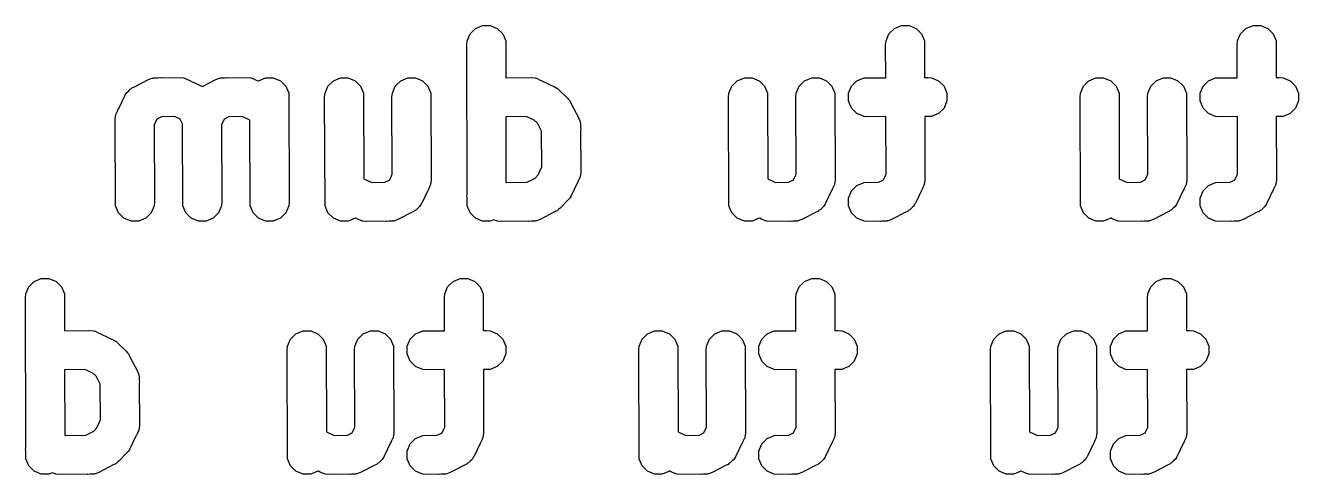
# Model space of a CAD drawing. Extents: x 102.5 to 131.8, y -83.5 to -80.6.
# Drawn here: x 116.96 to 125.06, y -83.49 to -80.63 of the extents above; entities that cross this region are included whole.
import ezdxf

# ---------------------------------------------------------------- set-up
doc = ezdxf.new("R2010")
doc.units = 0
doc.layers.add('BLACK', color=7, linetype='CONTINUOUS')

msp = doc.modelspace()

# ---------------------------------------------------------------- linework, layer by layer
at = {"layer": 'BLACK', "linetype": 'CONTINUOUS'}
for p, q in [((119.821218, -80.650741), (119.866278, -80.632077)), ((119.866278, -80.632077), (119.91505, -80.632077)), ((119.91505, -80.632077), (119.96011, -80.650741)), ((122.487885, -80.650741), (122.532945, -80.632077)), ((122.532945, -80.632077), (122.581717, -80.632077)), ((122.581717, -80.632077), (122.626777, -80.650741)), ((124.725981, -80.650741), (124.771041, -80.632077)), ((124.771041, -80.632077), (124.819813, -80.632077)), ((124.819813, -80.632077), (124.864873, -80.650741)), ((119.768066, -80.730289), (119.78673, -80.685229)), ((119.78673, -80.685229), (119.821218, -80.650741)), ((119.96011, -80.650741), (119.994598, -80.685229)), ((119.994598, -80.685229), (120.013262, -80.730289)), ((122.434733, -80.730289), (122.453397, -80.685229)), ((122.453397, -80.685229), (122.487885, -80.650741)), ((122.626777, -80.650741), (122.661265, -80.685229)), ((122.661265, -80.685229), (122.679929, -80.730289)), ((124.672829, -80.730289), (124.691493, -80.685229)), ((124.691493, -80.685229), (124.725981, -80.650741)), ((124.864873, -80.650741), (124.899361, -80.685229)), ((124.899361, -80.685229), (124.918025, -80.730289)), ((119.765664, -80.754675), (119.768066, -80.730289)), ((119.767892, -81.705136), (119.765664, -80.754675)), ((120.013262, -80.730289), (120.013811, -80.964825)), ((122.432331, -80.754675), (122.434733, -80.730289)), ((122.432902, -80.964591), (122.432331, -80.754675)), ((122.679929, -80.730289), (122.680563, -80.963124)), ((124.670427, -80.754675), (124.672829, -80.730289)), ((124.670998, -80.964591), (124.670427, -80.754675)), ((124.918025, -80.730289), (124.918659, -80.963124)), ((117.76689, -80.967128), (117.77104, -80.96541)), ((117.77104, -80.96541), (117.796152, -80.965049)), ((117.796152, -80.965049), (117.81106, -80.96399)), ((117.81106, -80.96399), (117.81349, -80.9648)), ((117.81349, -80.9648), (117.938283, -80.963008)), ((117.938283, -80.963008), (117.962669, -80.96541)), ((117.962669, -80.96541), (117.966817, -80.967128)), ((118.195461, -80.967128), (118.199611, -80.96541)), ((118.199611, -80.96541), (118.224722, -80.965049)), ((118.224722, -80.965049), (118.23963, -80.96399)), ((118.23963, -80.96399), (118.242061, -80.9648)), ((118.242061, -80.9648), (118.366854, -80.963008)), ((118.366854, -80.963008), (118.39124, -80.96541)), ((118.39124, -80.96541), (118.395388, -80.967128)), ((118.440265, -80.984074), (118.485325, -80.96541)), ((118.485325, -80.96541), (118.534097, -80.96541)), ((118.534097, -80.96541), (118.579157, -80.984074)), ((118.916456, -80.984074), (118.961516, -80.96541)), ((118.961516, -80.96541), (119.010288, -80.96541)), ((119.010288, -80.96541), (119.055348, -80.984074)), ((119.345027, -80.984074), (119.390087, -80.96541)), ((119.390087, -80.96541), (119.438859, -80.96541)), ((119.438859, -80.96541), (119.483919, -80.984074)), ((120.013811, -80.964825), (120.176378, -80.963008)), ((120.176378, -80.963008), (120.200764, -80.96541)), ((120.200764, -80.96541), (120.204912, -80.967128)), ((121.487885, -80.984074), (121.532945, -80.96541)), ((121.532945, -80.96541), (121.581717, -80.96541)), ((121.581717, -80.96541), (121.626777, -80.984074)), ((121.916456, -80.984074), (121.961516, -80.96541)), ((121.961516, -80.96541), (122.010288, -80.96541)), ((122.010288, -80.96541), (122.055348, -80.984074)), ((122.24979, -80.984074), (122.29485, -80.96541)), ((122.29485, -80.96541), (122.432902, -80.964591)), ((122.680563, -80.963124), (122.700188, -80.963008)), ((122.700188, -80.963008), (122.724574, -80.96541)), ((122.724574, -80.96541), (122.769634, -80.984074)), ((123.725981, -80.984074), (123.771041, -80.96541)), ((123.771041, -80.96541), (123.819813, -80.96541)), ((123.819813, -80.96541), (123.864873, -80.984074)), ((124.154552, -80.984074), (124.199612, -80.96541)), ((124.199612, -80.96541), (124.248384, -80.96541)), ((124.248384, -80.96541), (124.293444, -80.984074)), ((124.487886, -80.984074), (124.532946, -80.96541)), ((124.532946, -80.96541), (124.670998, -80.964591)), ((124.918659, -80.963124), (124.938284, -80.963008)), ((124.938284, -80.963008), (124.96267, -80.96541)), ((124.96267, -80.96541), (125.00773, -80.984074)), ((117.613275, -81.048721), (117.623548, -81.036877)), ((117.623548, -81.036877), (117.632075, -81.032415)), ((117.632075, -81.032415), (117.638283, -81.027032)), ((117.638283, -81.027032), (117.649537, -81.02328)), ((117.649537, -81.02328), (117.739525, -80.976204)), ((117.739525, -80.976204), (117.76241, -80.967447)), ((117.76241, -80.967447), (117.76689, -80.967128)), ((117.966817, -80.967128), (117.971299, -80.967447)), ((117.971299, -80.967447), (117.99568, -80.979083)), ((117.99568, -80.979083), (118.007729, -80.984074)), ((118.007729, -80.984074), (118.009182, -80.985527)), ((118.009182, -80.985527), (118.082964, -81.020741)), ((118.082964, -81.020741), (118.168095, -80.976205)), ((118.168095, -80.976205), (118.190981, -80.967447)), ((118.190981, -80.967447), (118.195461, -80.967128)), ((118.395388, -80.967128), (118.39987, -80.967447)), ((118.39987, -80.967447), (118.424251, -80.979083)), ((118.424251, -80.979083), (118.4363, -80.984074)), ((118.4363, -80.984074), (118.437753, -80.985527)), ((118.437753, -80.985527), (118.438469, -80.985869)), ((118.438469, -80.985869), (118.440265, -80.984074)), ((118.579157, -80.984074), (118.613645, -81.018562)), ((118.613645, -81.018562), (118.632309, -81.063622)), ((118.863304, -81.063622), (118.881968, -81.018562)), ((118.881968, -81.018562), (118.916456, -80.984074)), ((119.055348, -80.984074), (119.089836, -81.018562)), ((119.089836, -81.018562), (119.1085, -81.063622)), ((119.291875, -81.063622), (119.310539, -81.018562)), ((119.310539, -81.018562), (119.345027, -80.984074)), ((119.483919, -80.984074), (119.518407, -81.018562)), ((119.518407, -81.018562), (119.537071, -81.063622)), ((120.204912, -80.967128), (120.209394, -80.967447)), ((120.209394, -80.967447), (120.233775, -80.979083)), ((120.233775, -80.979083), (120.245824, -80.984074)), ((120.245824, -80.984074), (120.247277, -80.985527)), ((120.247277, -80.985527), (120.327517, -81.023823)), ((120.327517, -81.023823), (120.338015, -81.030432)), ((120.338015, -81.030432), (120.341062, -81.031694)), ((120.341062, -81.031694), (120.343115, -81.033642)), ((120.343115, -81.033642), (120.348255, -81.036878)), ((120.348255, -81.036878), (120.356301, -81.046155)), ((120.356301, -81.046155), (120.407623, -81.094857)), ((121.434733, -81.063622), (121.453397, -81.018562)), ((121.453397, -81.018562), (121.487885, -80.984074)), ((121.626777, -80.984074), (121.661265, -81.018562)), ((121.661265, -81.018562), (121.679929, -81.063622)), ((121.863304, -81.063622), (121.881968, -81.018562)), ((121.881968, -81.018562), (121.916456, -80.984074)), ((122.055348, -80.984074), (122.089836, -81.018562)), ((122.089836, -81.018562), (122.1085, -81.063622)), ((122.196638, -81.063622), (122.215302, -81.018562)), ((122.215302, -81.018562), (122.24979, -80.984074)), ((122.769634, -80.984074), (122.804122, -81.018562)), ((122.804122, -81.018562), (122.822786, -81.063622)), ((123.672829, -81.063622), (123.691493, -81.018562)), ((123.691493, -81.018562), (123.725981, -80.984074)), ((123.864873, -80.984074), (123.899361, -81.018562)), ((123.899361, -81.018562), (123.918025, -81.063622)), ((124.1014, -81.063622), (124.120064, -81.018562)), ((124.120064, -81.018562), (124.154552, -80.984074)), ((124.293444, -80.984074), (124.327932, -81.018562)), ((124.327932, -81.018562), (124.346596, -81.063622)), ((124.434734, -81.063622), (124.453398, -81.018562)), ((124.453398, -81.018562), (124.487886, -80.984074)), ((125.00773, -80.984074), (125.042218, -81.018562)), ((125.042218, -81.018562), (125.060882, -81.063622)), ((117.550087, -81.159965), (117.588383, -81.079726)), ((117.588383, -81.079726), (117.590949, -81.075648)), ((117.590949, -81.075648), (117.591592, -81.073722)), ((117.591592, -81.073722), (117.593673, -81.071322)), ((117.593673, -81.071322), (117.601438, -81.058988)), ((117.601438, -81.058988), (117.613275, -81.048721)), ((118.632309, -81.063622), (118.634711, -81.754675)), ((118.860902, -81.088008), (118.863304, -81.063622)), ((118.863304, -81.779061), (118.860902, -81.088008)), ((119.1085, -81.063622), (119.11039, -81.607424)), ((119.289473, -81.088008), (119.291875, -81.063622)), ((119.291624, -81.579057), (119.289473, -81.088008)), ((119.537071, -81.063622), (119.539473, -81.611817)), ((120.407623, -81.094857), (120.415492, -81.104445)), ((120.415492, -81.104445), (120.417984, -81.106607)), ((120.417984, -81.106607), (120.419246, -81.109021)), ((120.419246, -81.109021), (120.423168, -81.113799)), ((120.423168, -81.113799), (120.428573, -81.126848)), ((120.428573, -81.126848), (120.478657, -81.222582)), ((121.432331, -81.088008), (121.434733, -81.063622)), ((121.434733, -81.779061), (121.432331, -81.088008)), ((121.679929, -81.063622), (121.681819, -81.607424)), ((121.860902, -81.088008), (121.863304, -81.063622)), ((121.863053, -81.579057), (121.860902, -81.088008)), ((122.1085, -81.063622), (122.110902, -81.611817)), ((122.196638, -81.112394), (122.196638, -81.063622)), ((122.215302, -81.157454), (122.196638, -81.112394)), ((122.822786, -81.112394), (122.804122, -81.157454)), ((122.822786, -81.063622), (122.822786, -81.112394)), ((123.670427, -81.088008), (123.672829, -81.063622)), ((123.672829, -81.779061), (123.670427, -81.088008)), ((123.918025, -81.063622), (123.919915, -81.607424)), ((124.098998, -81.088008), (124.1014, -81.063622)), ((124.101149, -81.579057), (124.098998, -81.088008)), ((124.346596, -81.063622), (124.348998, -81.611817)), ((124.434734, -81.112394), (124.434734, -81.063622)), ((124.453398, -81.157454), (124.434734, -81.112394)), ((125.060882, -81.112394), (125.042218, -81.157454)), ((125.060882, -81.063622), (125.060882, -81.112394)), ((117.527568, -81.230865), (117.52997, -81.206479)), ((117.52997, -81.206479), (117.531688, -81.20233)), ((117.531688, -81.20233), (117.532007, -81.197849)), ((117.532007, -81.197849), (117.543643, -81.173467)), ((117.543643, -81.173467), (117.548634, -81.161419)), ((117.548634, -81.161419), (117.550087, -81.159965)), ((122.24979, -81.191942), (122.215302, -81.157454)), ((122.29485, -81.210606), (122.24979, -81.191942)), ((122.769634, -81.191942), (122.724574, -81.210606)), ((122.804122, -81.157454), (122.769634, -81.191942)), ((124.487886, -81.191942), (124.453398, -81.157454)), ((124.532946, -81.210606), (124.487886, -81.191942)), ((125.00773, -81.191942), (124.96267, -81.210606)), ((125.042218, -81.157454), (125.00773, -81.191942)), ((117.52997, -81.779061), (117.527568, -81.230865)), ((117.792148, -81.228565), (117.775416, -81.263624)), ((117.775416, -81.263624), (117.777568, -81.754675)), ((117.822634, -81.212617), (117.792148, -81.228565)), ((117.906683, -81.21141), (117.822634, -81.212617)), ((117.940583, -81.227589), (117.906683, -81.21141)), ((117.956256, -81.257549), (117.940583, -81.227589)), ((117.958542, -81.779061), (117.956256, -81.257549)), ((118.220721, -81.228564), (118.203988, -81.263624)), ((118.203988, -81.263624), (118.20614, -81.754675)), ((118.251204, -81.212617), (118.220721, -81.228564)), ((118.335254, -81.21141), (118.251204, -81.212617)), ((118.385222, -81.235258), (118.335254, -81.21141)), ((118.387113, -81.779061), (118.385222, -81.235258)), ((120.144414, -81.211235), (120.014393, -81.212689)), ((120.014393, -81.212689), (120.015372, -81.630256)), ((120.195408, -81.235573), (120.144414, -81.211235)), ((120.215573, -81.25471), (120.195408, -81.235573)), ((120.242062, -81.305342), (120.215573, -81.25471)), ((120.478657, -81.222582), (120.487415, -81.245468)), ((120.487415, -81.245468), (120.487733, -81.249948)), ((120.487733, -81.249948), (120.489452, -81.254098)), ((120.489452, -81.254098), (120.489626, -81.276585)), ((120.489626, -81.276585), (120.490872, -81.294117)), ((122.319236, -81.213008), (122.29485, -81.210606)), ((122.433578, -81.21233), (122.319236, -81.213008)), ((122.434576, -81.57886), (122.433578, -81.21233)), ((122.724574, -81.210606), (122.681238, -81.210862)), ((122.681238, -81.210862), (122.682331, -81.611817)), ((124.557332, -81.213008), (124.532946, -81.210606)), ((124.671674, -81.21233), (124.557332, -81.213008)), ((124.672672, -81.57886), (124.671674, -81.21233)), ((124.96267, -81.210606), (124.919334, -81.210862)), ((124.919334, -81.210862), (124.920427, -81.611817)), ((120.243816, -81.531834), (120.242062, -81.305342)), ((120.490872, -81.294117), (120.489787, -81.297371)), ((120.489787, -81.297371), (120.491854, -81.564198)), ((120.219287, -81.583229), (120.243816, -81.531834)), ((119.11039, -81.607424), (119.160358, -81.631272)), ((119.244408, -81.630065), (119.274891, -81.614118)), ((119.274891, -81.614118), (119.291624, -81.579057)), ((119.539473, -81.611817), (119.537071, -81.636203)), ((120.149339, -81.629977), (120.200151, -81.603394)), ((120.200151, -81.603394), (120.219287, -81.583229)), ((120.487415, -81.597214), (120.475779, -81.621594)), ((120.487733, -81.592733), (120.487415, -81.597214)), ((120.489452, -81.588584), (120.487733, -81.592733)), ((120.491854, -81.564198), (120.489452, -81.588584)), ((121.681819, -81.607424), (121.731787, -81.631272)), ((121.815837, -81.630065), (121.84632, -81.614118)), ((121.84632, -81.614118), (121.863053, -81.579057)), ((122.110902, -81.611817), (122.1085, -81.636203)), ((122.386957, -81.630227), (122.417749, -81.614118)), ((122.417749, -81.614118), (122.434576, -81.57886)), ((122.682331, -81.611817), (122.679929, -81.636203)), ((123.919915, -81.607424), (123.969883, -81.631272)), ((124.053933, -81.630065), (124.084416, -81.614118)), ((124.084416, -81.614118), (124.101149, -81.579057)), ((124.348998, -81.611817), (124.346596, -81.636203)), ((124.625053, -81.630227), (124.655845, -81.614118)), ((124.655845, -81.614118), (124.672672, -81.57886)), ((124.920427, -81.611817), (124.918025, -81.636203)), ((119.160358, -81.631272), (119.244408, -81.630065)), ((119.516953, -81.682716), (119.478658, -81.762957)), ((119.518407, -81.681263), (119.516953, -81.682716)), ((119.523396, -81.669216), (119.518407, -81.681263)), ((119.535034, -81.644833), (119.523396, -81.669216)), ((119.535352, -81.640352), (119.535034, -81.644833)), ((119.537071, -81.636203), (119.535352, -81.640352)), ((120.015372, -81.630256), (120.017866, -81.631447)), ((120.017866, -81.631447), (120.149339, -81.629977)), ((120.469334, -81.635097), (120.431038, -81.715338)), ((120.470788, -81.633644), (120.469334, -81.635097)), ((120.475779, -81.621594), (120.470788, -81.633644)), ((121.731787, -81.631272), (121.815837, -81.630065)), ((122.088382, -81.682716), (122.050087, -81.762957)), ((122.089836, -81.681263), (122.088382, -81.682716)), ((122.094825, -81.669216), (122.089836, -81.681263)), ((122.106463, -81.644833), (122.094825, -81.669216)), ((122.106781, -81.640352), (122.106463, -81.644833)), ((122.1085, -81.636203), (122.106781, -81.640352)), ((122.196638, -81.730289), (122.215302, -81.685229)), ((122.215302, -81.685229), (122.24979, -81.650741)), ((122.24979, -81.650741), (122.29485, -81.632077)), ((122.29485, -81.632077), (122.386957, -81.630227)), ((122.659811, -81.682716), (122.621516, -81.762957)), ((122.661265, -81.681263), (122.659811, -81.682716)), ((122.666254, -81.669216), (122.661265, -81.681263)), ((122.677892, -81.644833), (122.666254, -81.669216)), ((122.67821, -81.640352), (122.677892, -81.644833)), ((122.679929, -81.636203), (122.67821, -81.640352)), ((123.969883, -81.631272), (124.053933, -81.630065)), ((124.326478, -81.682716), (124.288183, -81.762957)), ((124.327932, -81.681263), (124.326478, -81.682716)), ((124.332921, -81.669216), (124.327932, -81.681263)), ((124.344559, -81.644833), (124.332921, -81.669216)), ((124.344877, -81.640352), (124.344559, -81.644833)), ((124.346596, -81.636203), (124.344877, -81.640352)), ((124.434734, -81.730289), (124.453398, -81.685229)), ((124.453398, -81.685229), (124.487886, -81.650741)), ((124.487886, -81.650741), (124.532946, -81.632077)), ((124.532946, -81.632077), (124.625053, -81.630227)), ((124.897907, -81.682716), (124.859612, -81.762957)), ((124.899361, -81.681263), (124.897907, -81.682716)), ((124.90435, -81.669216), (124.899361, -81.681263)), ((124.915988, -81.644833), (124.90435, -81.669216)), ((124.916306, -81.640352), (124.915988, -81.644833)), ((124.918025, -81.636203), (124.916306, -81.640352)), ((117.777568, -81.754675), (117.775166, -81.779061)), ((118.20614, -81.754675), (118.203738, -81.779061)), ((118.634711, -81.754675), (118.632309, -81.779061)), ((119.473371, -81.771355), (119.465604, -81.783695)), ((119.475449, -81.76896), (119.473371, -81.771355)), ((119.47609, -81.767036), (119.475449, -81.76896)), ((119.478658, -81.762957), (119.47609, -81.767036)), ((119.766645, -81.72269), (119.767892, -81.705136)), ((119.767942, -81.726583), (119.766645, -81.72269)), ((119.768066, -81.779061), (119.767942, -81.726583)), ((120.408706, -81.744121), (120.360005, -81.795443)), ((120.417984, -81.736075), (120.408706, -81.744121)), ((120.421219, -81.730935), (120.417984, -81.736075)), ((120.423169, -81.728881), (120.421219, -81.730935)), ((120.424431, -81.725832), (120.423169, -81.728881)), ((120.431038, -81.715338), (120.424431, -81.725832)), ((122.0448, -81.771355), (122.037033, -81.783695)), ((122.046878, -81.76896), (122.0448, -81.771355)), ((122.047519, -81.767036), (122.046878, -81.76896)), ((122.050087, -81.762957), (122.047519, -81.767036)), ((122.196638, -81.779061), (122.196638, -81.730289)), ((122.616229, -81.771355), (122.608462, -81.783695)), ((122.618307, -81.76896), (122.616229, -81.771355)), ((122.618948, -81.767036), (122.618307, -81.76896)), ((122.621516, -81.762957), (122.618948, -81.767036)), ((124.282896, -81.771355), (124.275129, -81.783695)), ((124.284974, -81.76896), (124.282896, -81.771355)), ((124.285615, -81.767036), (124.284974, -81.76896)), ((124.288183, -81.762957), (124.285615, -81.767036)), ((124.434734, -81.779061), (124.434734, -81.730289)), ((124.854325, -81.771355), (124.846558, -81.783695)), ((124.856403, -81.76896), (124.854325, -81.771355)), ((124.857044, -81.767036), (124.856403, -81.76896)), ((124.859612, -81.762957), (124.857044, -81.767036)), ((117.548634, -81.824121), (117.52997, -81.779061)), ((117.583122, -81.858609), (117.548634, -81.824121)), ((117.756502, -81.824121), (117.722014, -81.858609)), ((117.775166, -81.779061), (117.756502, -81.824121)), ((117.977206, -81.824121), (117.958542, -81.779061)), ((118.011694, -81.858609), (117.977206, -81.824121)), ((118.185074, -81.824121), (118.150586, -81.858609)), ((118.203738, -81.779061), (118.185074, -81.824121)), ((118.405777, -81.824121), (118.387113, -81.779061)), ((118.440265, -81.858609), (118.405777, -81.824121)), ((118.613645, -81.824121), (118.579157, -81.858609)), ((118.632309, -81.779061), (118.613645, -81.824121)), ((118.881968, -81.824121), (118.863304, -81.779061)), ((118.916456, -81.858609), (118.881968, -81.824121)), ((119.057143, -81.856813), (119.055348, -81.858609)), ((119.057859, -81.857155), (119.057143, -81.856813)), ((119.059313, -81.858609), (119.057859, -81.857155)), ((119.417496, -81.819405), (119.327518, -81.866478)), ((119.428759, -81.815651), (119.417496, -81.819405)), ((119.43497, -81.810263), (119.428759, -81.815651)), ((119.443493, -81.805805), (119.43497, -81.810263)), ((119.453759, -81.793967), (119.443493, -81.805805)), ((119.465604, -81.783695), (119.453759, -81.793967)), ((119.78673, -81.824121), (119.768066, -81.779061)), ((119.821218, -81.858609), (119.78673, -81.824121)), ((120.328012, -81.816394), (120.23228, -81.866478)), ((120.341063, -81.810989), (120.328012, -81.816394)), ((120.34584, -81.807068), (120.341063, -81.810989)), ((120.348255, -81.805805), (120.34584, -81.807068)), ((120.350417, -81.803311), (120.348255, -81.805805)), ((120.360005, -81.795443), (120.350417, -81.803311)), ((121.453397, -81.824121), (121.434733, -81.779061)), ((121.487885, -81.858609), (121.453397, -81.824121)), ((121.628572, -81.856813), (121.626777, -81.858609)), ((121.629288, -81.857155), (121.628572, -81.856813)), ((121.630742, -81.858609), (121.629288, -81.857155)), ((121.988925, -81.819405), (121.898947, -81.866478)), ((122.000188, -81.815651), (121.988925, -81.819405)), ((122.006399, -81.810263), (122.000188, -81.815651)), ((122.014922, -81.805805), (122.006399, -81.810263)), ((122.025188, -81.793967), (122.014922, -81.805805)), ((122.037033, -81.783695), (122.025188, -81.793967)), ((122.215302, -81.824121), (122.196638, -81.779061)), ((122.24979, -81.858609), (122.215302, -81.824121)), ((122.560354, -81.819405), (122.470376, -81.866478)), ((122.571617, -81.815651), (122.560354, -81.819405)), ((122.577828, -81.810263), (122.571617, -81.815651)), ((122.586351, -81.805805), (122.577828, -81.810263)), ((122.596617, -81.793967), (122.586351, -81.805805)), ((122.608462, -81.783695), (122.596617, -81.793967)), ((123.691493, -81.824121), (123.672829, -81.779061)), ((123.725981, -81.858609), (123.691493, -81.824121)), ((123.866668, -81.856813), (123.864873, -81.858609)), ((123.867384, -81.857155), (123.866668, -81.856813)), ((123.868838, -81.858609), (123.867384, -81.857155)), ((124.227021, -81.819405), (124.137043, -81.866478)), ((124.238284, -81.815651), (124.227021, -81.819405)), ((124.244495, -81.810263), (124.238284, -81.815651)), ((124.253018, -81.805805), (124.244495, -81.810263)), ((124.263284, -81.793967), (124.253018, -81.805805)), ((124.275129, -81.783695), (124.263284, -81.793967)), ((124.453398, -81.824121), (124.434734, -81.779061)), ((124.487886, -81.858609), (124.453398, -81.824121)), ((124.79845, -81.819405), (124.708472, -81.866478)), ((124.809713, -81.815651), (124.79845, -81.819405)), ((124.815924, -81.810263), (124.809713, -81.815651)), ((124.824447, -81.805805), (124.815924, -81.810263)), ((124.834713, -81.793967), (124.824447, -81.805805)), ((124.846558, -81.783695), (124.834713, -81.793967)), ((117.628182, -81.877273), (117.583122, -81.858609)), ((117.676954, -81.877273), (117.628182, -81.877273)), ((117.722014, -81.858609), (117.676954, -81.877273)), ((118.056754, -81.877273), (118.011694, -81.858609)), ((118.105526, -81.877273), (118.056754, -81.877273)), ((118.150586, -81.858609), (118.105526, -81.877273)), ((118.485325, -81.877273), (118.440265, -81.858609)), ((118.534097, -81.877273), (118.485325, -81.877273)), ((118.579157, -81.858609), (118.534097, -81.877273)), ((118.961516, -81.877273), (118.916456, -81.858609)), ((119.010288, -81.877273), (118.961516, -81.877273)), ((119.055348, -81.858609), (119.010288, -81.877273)), ((119.071362, -81.8636), (119.059313, -81.858609)), ((119.095743, -81.875236), (119.071362, -81.8636)), ((119.100223, -81.875554), (119.095743, -81.875236)), ((119.104373, -81.877273), (119.100223, -81.875554)), ((119.128759, -81.879675), (119.104373, -81.877273)), ((119.253548, -81.877882), (119.128759, -81.879675)), ((119.255982, -81.878694), (119.253548, -81.877882)), ((119.270902, -81.877633), (119.255982, -81.878694)), ((119.296002, -81.877273), (119.270902, -81.877633)), ((119.30015, -81.875554), (119.296002, -81.877273)), ((119.304632, -81.875236), (119.30015, -81.875554)), ((119.327518, -81.866478), (119.304632, -81.875236)), ((119.866278, -81.877273), (119.821218, -81.858609)), ((119.91505, -81.877273), (119.866278, -81.877273)), ((119.937591, -81.867936), (119.91505, -81.877273)), ((119.952886, -81.875236), (119.937591, -81.867936)), ((119.957366, -81.875554), (119.952886, -81.875236)), ((119.961516, -81.877273), (119.957366, -81.875554)), ((119.985902, -81.879675), (119.961516, -81.877273)), ((120.157918, -81.877751), (119.985902, -81.879675)), ((120.160744, -81.878694), (120.157918, -81.877751)), ((120.176997, -81.877538), (120.160744, -81.878694)), ((120.200764, -81.877273), (120.176997, -81.877538)), ((120.204912, -81.875554), (120.200764, -81.877273)), ((120.209394, -81.875236), (120.204912, -81.875554)), ((120.23228, -81.866478), (120.209394, -81.875236)), ((121.532945, -81.877273), (121.487885, -81.858609)), ((121.581717, -81.877273), (121.532945, -81.877273)), ((121.626777, -81.858609), (121.581717, -81.877273)), ((121.642791, -81.8636), (121.630742, -81.858609)), ((121.667172, -81.875236), (121.642791, -81.8636)), ((121.671652, -81.875554), (121.667172, -81.875236)), ((121.675802, -81.877273), (121.671652, -81.875554)), ((121.700188, -81.879675), (121.675802, -81.877273)), ((121.824977, -81.877882), (121.700188, -81.879675)), ((121.827411, -81.878694), (121.824977, -81.877882)), ((121.842331, -81.877633), (121.827411, -81.878694)), ((121.867431, -81.877273), (121.842331, -81.877633)), ((121.871579, -81.875554), (121.867431, -81.877273)), ((121.876061, -81.875236), (121.871579, -81.875554)), ((121.898947, -81.866478), (121.876061, -81.875236)), ((122.29485, -81.877273), (122.24979, -81.858609)), ((122.319236, -81.879675), (122.29485, -81.877273)), ((122.397093, -81.878111), (122.319236, -81.879675)), ((122.39884, -81.878694), (122.397093, -81.878111)), ((122.410946, -81.877833), (122.39884, -81.878694)), ((122.43886, -81.877273), (122.410946, -81.877833)), ((122.443008, -81.875554), (122.43886, -81.877273)), ((122.44749, -81.875236), (122.443008, -81.875554)), ((122.470376, -81.866478), (122.44749, -81.875236)), ((123.771041, -81.877273), (123.725981, -81.858609)), ((123.819813, -81.877273), (123.771041, -81.877273)), ((123.864873, -81.858609), (123.819813, -81.877273)), ((123.880887, -81.8636), (123.868838, -81.858609)), ((123.905268, -81.875236), (123.880887, -81.8636)), ((123.909748, -81.875554), (123.905268, -81.875236)), ((123.913898, -81.877273), (123.909748, -81.875554)), ((123.938284, -81.879675), (123.913898, -81.877273)), ((124.063073, -81.877882), (123.938284, -81.879675)), ((124.065507, -81.878694), (124.063073, -81.877882)), ((124.080427, -81.877633), (124.065507, -81.878694)), ((124.105527, -81.877273), (124.080427, -81.877633)), ((124.109675, -81.875554), (124.105527, -81.877273)), ((124.114157, -81.875236), (124.109675, -81.875554)), ((124.137043, -81.866478), (124.114157, -81.875236)), ((124.532946, -81.877273), (124.487886, -81.858609)), ((124.557332, -81.879675), (124.532946, -81.877273)), ((124.635189, -81.878111), (124.557332, -81.879675)), ((124.636936, -81.878694), (124.635189, -81.878111)), ((124.649042, -81.877833), (124.636936, -81.878694)), ((124.676956, -81.877273), (124.649042, -81.877833)), ((124.681104, -81.875554), (124.676956, -81.877273)), ((124.685586, -81.875236), (124.681104, -81.875554)), ((124.708472, -81.866478), (124.685586, -81.875236)), ((116.977208, -82.295173), (117.011696, -82.260685)), ((117.011696, -82.260685), (117.056756, -82.242021)), ((117.056756, -82.242021), (117.105528, -82.242021)), ((117.105528, -82.242021), (117.150588, -82.260685)), ((117.150588, -82.260685), (117.185076, -82.295173)), ((119.643875, -82.295173), (119.678363, -82.260685)), ((119.678363, -82.260685), (119.723423, -82.242021)), ((119.723423, -82.242021), (119.772195, -82.242021)), ((119.772195, -82.242021), (119.817255, -82.260685)), ((119.817255, -82.260685), (119.851743, -82.295173)), ((121.881971, -82.295173), (121.916459, -82.260685)), ((121.916459, -82.260685), (121.961519, -82.242021)), ((121.961519, -82.242021), (122.010291, -82.242021)), ((122.010291, -82.242021), (122.055351, -82.260685)), ((122.055351, -82.260685), (122.089839, -82.295173)), ((124.120067, -82.295173), (124.154555, -82.260685)), ((124.154555, -82.260685), (124.199615, -82.242021)), ((124.199615, -82.242021), (124.248387, -82.242021)), ((124.248387, -82.242021), (124.293447, -82.260685)), ((124.293447, -82.260685), (124.327935, -82.295173)), ((116.956142, -82.364619), (116.958544, -82.340233)), ((116.958544, -82.340233), (116.977208, -82.295173)), ((117.185076, -82.295173), (117.20374, -82.340233)), ((117.20374, -82.340233), (117.204289, -82.574769)), ((119.622809, -82.364619), (119.625211, -82.340233)), ((119.625211, -82.340233), (119.643875, -82.295173)), ((119.851743, -82.295173), (119.870407, -82.340233)), ((119.870407, -82.340233), (119.871041, -82.573068)), ((121.860905, -82.364619), (121.863307, -82.340233)), ((121.863307, -82.340233), (121.881971, -82.295173)), ((122.089839, -82.295173), (122.108503, -82.340233)), ((122.108503, -82.340233), (122.109137, -82.573068)), ((124.099001, -82.364619), (124.101403, -82.340233)), ((124.101403, -82.340233), (124.120067, -82.295173)), ((124.327935, -82.295173), (124.346599, -82.340233)), ((124.346599, -82.340233), (124.347233, -82.573068)), ((116.95837, -83.31508), (116.956142, -82.364619)), ((119.62338, -82.574535), (119.622809, -82.364619)), ((121.861476, -82.574535), (121.860905, -82.364619)), ((124.099572, -82.574535), (124.099001, -82.364619)), ((117.204289, -82.574769), (117.366856, -82.572952)), ((117.366856, -82.572952), (117.391242, -82.575354)), ((117.391242, -82.575354), (117.39539, -82.577072)), ((117.39539, -82.577072), (117.399872, -82.577391)), ((117.399872, -82.577391), (117.424253, -82.589027)), ((118.678363, -82.594018), (118.723423, -82.575354)), ((118.723423, -82.575354), (118.772195, -82.575354)), ((118.772195, -82.575354), (118.817255, -82.594018)), ((119.106934, -82.594018), (119.151994, -82.575354)), ((119.151994, -82.575354), (119.200766, -82.575354)), ((119.200766, -82.575354), (119.245826, -82.594018)), ((119.440268, -82.594018), (119.485328, -82.575354)), ((119.485328, -82.575354), (119.62338, -82.574535)), ((119.871041, -82.573068), (119.890666, -82.572952)), ((119.890666, -82.572952), (119.915052, -82.575354)), ((119.915052, -82.575354), (119.960112, -82.594018)), ((120.916459, -82.594018), (120.961519, -82.575354)), ((120.961519, -82.575354), (121.010291, -82.575354)), ((121.010291, -82.575354), (121.055351, -82.594018)), ((121.34503, -82.594018), (121.39009, -82.575354)), ((121.39009, -82.575354), (121.438862, -82.575354)), ((121.438862, -82.575354), (121.483922, -82.594018)), ((121.678364, -82.594018), (121.723424, -82.575354)), ((121.723424, -82.575354), (121.861476, -82.574535)), ((122.109137, -82.573068), (122.128762, -82.572952)), ((122.128762, -82.572952), (122.153148, -82.575354)), ((122.153148, -82.575354), (122.198208, -82.594018)), ((123.154555, -82.594018), (123.199615, -82.575354)), ((123.199615, -82.575354), (123.248387, -82.575354)), ((123.248387, -82.575354), (123.293447, -82.594018)), ((123.583126, -82.594018), (123.628186, -82.575354)), ((123.628186, -82.575354), (123.676958, -82.575354)), ((123.676958, -82.575354), (123.722018, -82.594018)), ((123.91646, -82.594018), (123.96152, -82.575354)), ((123.96152, -82.575354), (124.099572, -82.574535)), ((124.347233, -82.573068), (124.366858, -82.572952)), ((124.366858, -82.572952), (124.391244, -82.575354)), ((124.391244, -82.575354), (124.436304, -82.594018)), ((117.424253, -82.589027), (117.436302, -82.594018)), ((117.436302, -82.594018), (117.437755, -82.595471)), ((117.437755, -82.595471), (117.517995, -82.633767)), ((117.517995, -82.633767), (117.528493, -82.640376)), ((117.528493, -82.640376), (117.53154, -82.641638)), ((117.53154, -82.641638), (117.533593, -82.643586)), ((117.533593, -82.643586), (117.538733, -82.646822)), ((117.538733, -82.646822), (117.546779, -82.656099)), ((117.546779, -82.656099), (117.598101, -82.704801)), ((118.625211, -82.673566), (118.643875, -82.628506)), ((118.643875, -82.628506), (118.678363, -82.594018)), ((118.817255, -82.594018), (118.851743, -82.628506)), ((118.851743, -82.628506), (118.870407, -82.673566)), ((119.053782, -82.673566), (119.072446, -82.628506)), ((119.072446, -82.628506), (119.106934, -82.594018)), ((119.245826, -82.594018), (119.280314, -82.628506)), ((119.280314, -82.628506), (119.298978, -82.673566)), ((119.387116, -82.673566), (119.40578, -82.628506)), ((119.40578, -82.628506), (119.440268, -82.594018)), ((119.960112, -82.594018), (119.9946, -82.628506)), ((119.9946, -82.628506), (120.013264, -82.673566)), ((120.863307, -82.673566), (120.881971, -82.628506)), ((120.881971, -82.628506), (120.916459, -82.594018)), ((121.055351, -82.594018), (121.089839, -82.628506)), ((121.089839, -82.628506), (121.108503, -82.673566)), ((121.291878, -82.673566), (121.310542, -82.628506)), ((121.310542, -82.628506), (121.34503, -82.594018)), ((121.483922, -82.594018), (121.51841, -82.628506)), ((121.51841, -82.628506), (121.537074, -82.673566)), ((121.625212, -82.673566), (121.643876, -82.628506)), ((121.643876, -82.628506), (121.678364, -82.594018)), ((122.198208, -82.594018), (122.232696, -82.628506)), ((122.232696, -82.628506), (122.25136, -82.673566)), ((123.101403, -82.673566), (123.120067, -82.628506)), ((123.120067, -82.628506), (123.154555, -82.594018)), ((123.293447, -82.594018), (123.327935, -82.628506)), ((123.327935, -82.628506), (123.346599, -82.673566)), ((123.529974, -82.673566), (123.548638, -82.628506)), ((123.548638, -82.628506), (123.583126, -82.594018)), ((123.722018, -82.594018), (123.756506, -82.628506)), ((123.756506, -82.628506), (123.77517, -82.673566)), ((123.863308, -82.673566), (123.881972, -82.628506)), ((123.881972, -82.628506), (123.91646, -82.594018)), ((124.436304, -82.594018), (124.470792, -82.628506)), ((124.470792, -82.628506), (124.489456, -82.673566)), ((117.598101, -82.704801), (117.60597, -82.714389)), ((117.60597, -82.714389), (117.608462, -82.716551)), ((117.608462, -82.716551), (117.609724, -82.718965)), ((117.609724, -82.718965), (117.613646, -82.723743)), ((117.613646, -82.723743), (117.619051, -82.736792)), ((117.619051, -82.736792), (117.669135, -82.832526)), ((118.622809, -82.697952), (118.625211, -82.673566)), ((118.625211, -83.389005), (118.622809, -82.697952)), ((118.870407, -82.673566), (118.872297, -83.217368)), ((119.05138, -82.697952), (119.053782, -82.673566)), ((119.053531, -83.189001), (119.05138, -82.697952)), ((119.298978, -82.673566), (119.30138, -83.221761)), ((119.387116, -82.722338), (119.387116, -82.673566)), ((119.40578, -82.767398), (119.387116, -82.722338)), ((120.013264, -82.722338), (119.9946, -82.767398)), ((120.013264, -82.673566), (120.013264, -82.722338)), ((120.860905, -82.697952), (120.863307, -82.673566)), ((120.863307, -83.389005), (120.860905, -82.697952)), ((121.108503, -82.673566), (121.110393, -83.217368)), ((121.289476, -82.697952), (121.291878, -82.673566)), ((121.291627, -83.189001), (121.289476, -82.697952)), ((121.537074, -82.673566), (121.539476, -83.221761)), ((121.625212, -82.722338), (121.625212, -82.673566)), ((121.643876, -82.767398), (121.625212, -82.722338)), ((122.25136, -82.722338), (122.232696, -82.767398)), ((122.25136, -82.673566), (122.25136, -82.722338)), ((123.099001, -82.697952), (123.101403, -82.673566)), ((123.101403, -83.389005), (123.099001, -82.697952)), ((123.346599, -82.673566), (123.348489, -83.217368)), ((123.527572, -82.697952), (123.529974, -82.673566)), ((123.529723, -83.189001), (123.527572, -82.697952)), ((123.77517, -82.673566), (123.777572, -83.221761)), ((123.863308, -82.722338), (123.863308, -82.673566)), ((123.881972, -82.767398), (123.863308, -82.722338)), ((124.489456, -82.722338), (124.470792, -82.767398)), ((124.489456, -82.673566), (124.489456, -82.722338)), ((117.334892, -82.821179), (117.204871, -82.822633)), ((117.204871, -82.822633), (117.20585, -83.2402)), ((117.385886, -82.845517), (117.334892, -82.821179)), ((119.440268, -82.801886), (119.40578, -82.767398)), ((119.485328, -82.82055), (119.440268, -82.801886)), ((119.509714, -82.822952), (119.485328, -82.82055)), ((119.624056, -82.822274), (119.509714, -82.822952)), ((119.625054, -83.188804), (119.624056, -82.822274)), ((119.915052, -82.82055), (119.871716, -82.820806)), ((119.871716, -82.820806), (119.872809, -83.221761)), ((119.960112, -82.801886), (119.915052, -82.82055)), ((119.9946, -82.767398), (119.960112, -82.801886)), ((121.678364, -82.801886), (121.643876, -82.767398)), ((121.723424, -82.82055), (121.678364, -82.801886)), ((121.74781, -82.822952), (121.723424, -82.82055)), ((121.862152, -82.822274), (121.74781, -82.822952)), ((121.86315, -83.188804), (121.862152, -82.822274)), ((122.153148, -82.82055), (122.109812, -82.820806)), ((122.109812, -82.820806), (122.110905, -83.221761)), ((122.198208, -82.801886), (122.153148, -82.82055)), ((122.232696, -82.767398), (122.198208, -82.801886)), ((123.91646, -82.801886), (123.881972, -82.767398)), ((123.96152, -82.82055), (123.91646, -82.801886)), ((123.985906, -82.822952), (123.96152, -82.82055)), ((124.100248, -82.822274), (123.985906, -82.822952)), ((124.101246, -83.188804), (124.100248, -82.822274)), ((124.391244, -82.82055), (124.347908, -82.820806)), ((124.347908, -82.820806), (124.349001, -83.221761)), ((124.436304, -82.801886), (124.391244, -82.82055)), ((124.470792, -82.767398), (124.436304, -82.801886)), ((117.406051, -82.864654), (117.385886, -82.845517)), ((117.43254, -82.915286), (117.406051, -82.864654)), ((117.669135, -82.832526), (117.677893, -82.855412)), ((117.677893, -82.855412), (117.678211, -82.859892)), ((117.678211, -82.859892), (117.67993, -82.864042)), ((117.67993, -82.864042), (117.680104, -82.886529)), ((117.680104, -82.886529), (117.68135, -82.904061)), ((117.68135, -82.904061), (117.680265, -82.907315)), ((117.680265, -82.907315), (117.682332, -83.174142)), ((117.434294, -83.141778), (117.43254, -82.915286)), ((117.409765, -83.193173), (117.434294, -83.141778)), ((117.339817, -83.239921), (117.390629, -83.213338)), ((117.390629, -83.213338), (117.409765, -83.193173)), ((117.666257, -83.231538), (117.661266, -83.243588)), ((117.677893, -83.207158), (117.666257, -83.231538)), ((117.678211, -83.202677), (117.677893, -83.207158)), ((117.67993, -83.198528), (117.678211, -83.202677)), ((117.682332, -83.174142), (117.67993, -83.198528)), ((118.872297, -83.217368), (118.922265, -83.241216)), ((119.006315, -83.240009), (119.036798, -83.224062)), ((119.036798, -83.224062), (119.053531, -83.189001)), ((119.30138, -83.221761), (119.298978, -83.246147)), ((119.577435, -83.240171), (119.608227, -83.224062)), ((119.608227, -83.224062), (119.625054, -83.188804)), ((119.872809, -83.221761), (119.870407, -83.246147)), ((121.110393, -83.217368), (121.160361, -83.241216)), ((121.244411, -83.240009), (121.274894, -83.224062)), ((121.274894, -83.224062), (121.291627, -83.189001)), ((121.539476, -83.221761), (121.537074, -83.246147)), ((121.815531, -83.240171), (121.846323, -83.224062)), ((121.846323, -83.224062), (121.86315, -83.188804)), ((122.110905, -83.221761), (122.108503, -83.246147)), ((123.348489, -83.217368), (123.398457, -83.241216)), ((123.482507, -83.240009), (123.51299, -83.224062)), ((123.51299, -83.224062), (123.529723, -83.189001)), ((123.777572, -83.221761), (123.77517, -83.246147)), ((124.053627, -83.240171), (124.084419, -83.224062)), ((124.084419, -83.224062), (124.101246, -83.188804)), ((124.349001, -83.221761), (124.346599, -83.246147)), ((116.957123, -83.332634), (116.95837, -83.31508)), ((117.20585, -83.2402), (117.208344, -83.241391)), ((117.208344, -83.241391), (117.339817, -83.239921)), ((117.659812, -83.245041), (117.621516, -83.325282)), ((117.661266, -83.243588), (117.659812, -83.245041)), ((118.922265, -83.241216), (119.006315, -83.240009)), ((119.27886, -83.29266), (119.240565, -83.372901)), ((119.280314, -83.291207), (119.27886, -83.29266)), ((119.285303, -83.27916), (119.280314, -83.291207)), ((119.296941, -83.254777), (119.285303, -83.27916)), ((119.297259, -83.250296), (119.296941, -83.254777)), ((119.298978, -83.246147), (119.297259, -83.250296)), ((119.387116, -83.340233), (119.40578, -83.295173)), ((119.40578, -83.295173), (119.440268, -83.260685)), ((119.440268, -83.260685), (119.485328, -83.242021)), ((119.485328, -83.242021), (119.577435, -83.240171)), ((119.850289, -83.29266), (119.811994, -83.372901)), ((119.851743, -83.291207), (119.850289, -83.29266)), ((119.856732, -83.27916), (119.851743, -83.291207)), ((119.86837, -83.254777), (119.856732, -83.27916)), ((119.868688, -83.250296), (119.86837, -83.254777)), ((119.870407, -83.246147), (119.868688, -83.250296)), ((121.160361, -83.241216), (121.244411, -83.240009)), ((121.516956, -83.29266), (121.478661, -83.372901)), ((121.51841, -83.291207), (121.516956, -83.29266)), ((121.523399, -83.27916), (121.51841, -83.291207)), ((121.535037, -83.254777), (121.523399, -83.27916)), ((121.535355, -83.250296), (121.535037, -83.254777)), ((121.537074, -83.246147), (121.535355, -83.250296)), ((121.625212, -83.340233), (121.643876, -83.295173)), ((121.643876, -83.295173), (121.678364, -83.260685)), ((121.678364, -83.260685), (121.723424, -83.242021)), ((121.723424, -83.242021), (121.815531, -83.240171)), ((122.088385, -83.29266), (122.05009, -83.372901)), ((122.089839, -83.291207), (122.088385, -83.29266)), ((122.094828, -83.27916), (122.089839, -83.291207)), ((122.106466, -83.254777), (122.094828, -83.27916)), ((122.106784, -83.250296), (122.106466, -83.254777)), ((122.108503, -83.246147), (122.106784, -83.250296)), ((123.398457, -83.241216), (123.482507, -83.240009)), ((123.755052, -83.29266), (123.716757, -83.372901)), ((123.756506, -83.291207), (123.755052, -83.29266)), ((123.761495, -83.27916), (123.756506, -83.291207)), ((123.773133, -83.254777), (123.761495, -83.27916)), ((123.773451, -83.250296), (123.773133, -83.254777)), ((123.77517, -83.246147), (123.773451, -83.250296)), ((123.863308, -83.340233), (123.881972, -83.295173)), ((123.881972, -83.295173), (123.91646, -83.260685)), ((123.91646, -83.260685), (123.96152, -83.242021)), ((123.96152, -83.242021), (124.053627, -83.240171)), ((124.326481, -83.29266), (124.288186, -83.372901)), ((124.327935, -83.291207), (124.326481, -83.29266)), ((124.332924, -83.27916), (124.327935, -83.291207)), ((124.344562, -83.254777), (124.332924, -83.27916)), ((124.34488, -83.250296), (124.344562, -83.254777)), ((124.346599, -83.246147), (124.34488, -83.250296)), ((116.95842, -83.336527), (116.957123, -83.332634)), ((116.958544, -83.389005), (116.95842, -83.336527)), ((116.977208, -83.434065), (116.958544, -83.389005)), ((117.599184, -83.354065), (117.550483, -83.405387)), ((117.608462, -83.346019), (117.599184, -83.354065)), ((117.611697, -83.340879), (117.608462, -83.346019)), ((117.613647, -83.338825), (117.611697, -83.340879)), ((117.614909, -83.335776), (117.613647, -83.338825)), ((117.621516, -83.325282), (117.614909, -83.335776)), ((118.643875, -83.434065), (118.625211, -83.389005)), ((119.227511, -83.393639), (119.215666, -83.403911)), ((119.235278, -83.381299), (119.227511, -83.393639)), ((119.237356, -83.378904), (119.235278, -83.381299)), ((119.237997, -83.37698), (119.237356, -83.378904)), ((119.240565, -83.372901), (119.237997, -83.37698)), ((119.387116, -83.389005), (119.387116, -83.340233)), ((119.40578, -83.434065), (119.387116, -83.389005)), ((119.79894, -83.393639), (119.787095, -83.403911)), ((119.806707, -83.381299), (119.79894, -83.393639)), ((119.808785, -83.378904), (119.806707, -83.381299)), ((119.809426, -83.37698), (119.808785, -83.378904)), ((119.811994, -83.372901), (119.809426, -83.37698)), ((120.881971, -83.434065), (120.863307, -83.389005)), ((121.465607, -83.393639), (121.453762, -83.403911)), ((121.473374, -83.381299), (121.465607, -83.393639)), ((121.475452, -83.378904), (121.473374, -83.381299)), ((121.476093, -83.37698), (121.475452, -83.378904)), ((121.478661, -83.372901), (121.476093, -83.37698)), ((121.625212, -83.389005), (121.625212, -83.340233)), ((121.643876, -83.434065), (121.625212, -83.389005)), ((122.037036, -83.393639), (122.025191, -83.403911)), ((122.044803, -83.381299), (122.037036, -83.393639)), ((122.046881, -83.378904), (122.044803, -83.381299)), ((122.047522, -83.37698), (122.046881, -83.378904)), ((122.05009, -83.372901), (122.047522, -83.37698)), ((123.120067, -83.434065), (123.101403, -83.389005)), ((123.703703, -83.393639), (123.691858, -83.403911)), ((123.71147, -83.381299), (123.703703, -83.393639)), ((123.713548, -83.378904), (123.71147, -83.381299)), ((123.714189, -83.37698), (123.713548, -83.378904)), ((123.716757, -83.372901), (123.714189, -83.37698)), ((123.863308, -83.389005), (123.863308, -83.340233)), ((123.881972, -83.434065), (123.863308, -83.389005)), ((124.275132, -83.393639), (124.263287, -83.403911)), ((124.282899, -83.381299), (124.275132, -83.393639)), ((124.284977, -83.378904), (124.282899, -83.381299)), ((124.285618, -83.37698), (124.284977, -83.378904)), ((124.288186, -83.372901), (124.285618, -83.37698)), ((117.011696, -83.468553), (116.977208, -83.434065)), ((117.056756, -83.487217), (117.011696, -83.468553)), ((117.128069, -83.47788), (117.105528, -83.487217)), ((117.143364, -83.48518), (117.128069, -83.47788)), ((117.422758, -83.476422), (117.399872, -83.48518)), ((117.51849, -83.426338), (117.422758, -83.476422)), ((117.531541, -83.420933), (117.51849, -83.426338)), ((117.536318, -83.417012), (117.531541, -83.420933)), ((117.538733, -83.415749), (117.536318, -83.417012)), ((117.540895, -83.413255), (117.538733, -83.415749)), ((117.550483, -83.405387), (117.540895, -83.413255)), ((118.678363, -83.468553), (118.643875, -83.434065)), ((118.723423, -83.487217), (118.678363, -83.468553)), ((118.817255, -83.468553), (118.772195, -83.487217)), ((118.81905, -83.466757), (118.817255, -83.468553)), ((118.819766, -83.467099), (118.81905, -83.466757)), ((118.82122, -83.468553), (118.819766, -83.467099)), ((118.833269, -83.473544), (118.82122, -83.468553)), ((118.85765, -83.48518), (118.833269, -83.473544)), ((119.089425, -83.476422), (119.066539, -83.48518)), ((119.179403, -83.429349), (119.089425, -83.476422)), ((119.190666, -83.425595), (119.179403, -83.429349)), ((119.196877, -83.420207), (119.190666, -83.425595)), ((119.2054, -83.415749), (119.196877, -83.420207)), ((119.215666, -83.403911), (119.2054, -83.415749)), ((119.440268, -83.468553), (119.40578, -83.434065)), ((119.485328, -83.487217), (119.440268, -83.468553)), ((119.660854, -83.476422), (119.637968, -83.48518)), ((119.750832, -83.429349), (119.660854, -83.476422)), ((119.762095, -83.425595), (119.750832, -83.429349)), ((119.768306, -83.420207), (119.762095, -83.425595)), ((119.776829, -83.415749), (119.768306, -83.420207)), ((119.787095, -83.403911), (119.776829, -83.415749)), ((120.916459, -83.468553), (120.881971, -83.434065)), ((120.961519, -83.487217), (120.916459, -83.468553)), ((121.055351, -83.468553), (121.010291, -83.487217)), ((121.057146, -83.466757), (121.055351, -83.468553)), ((121.057862, -83.467099), (121.057146, -83.466757)), ((121.059316, -83.468553), (121.057862, -83.467099)), ((121.071365, -83.473544), (121.059316, -83.468553)), ((121.095746, -83.48518), (121.071365, -83.473544)), ((121.327521, -83.476422), (121.304635, -83.48518)), ((121.417499, -83.429349), (121.327521, -83.476422)), ((121.428762, -83.425595), (121.417499, -83.429349)), ((121.434973, -83.420207), (121.428762, -83.425595)), ((121.443496, -83.415749), (121.434973, -83.420207)), ((121.453762, -83.403911), (121.443496, -83.415749)), ((121.678364, -83.468553), (121.643876, -83.434065)), ((121.723424, -83.487217), (121.678364, -83.468553)), ((121.89895, -83.476422), (121.876064, -83.48518)), ((121.988928, -83.429349), (121.89895, -83.476422)), ((122.000191, -83.425595), (121.988928, -83.429349)), ((122.006402, -83.420207), (122.000191, -83.425595)), ((122.014925, -83.415749), (122.006402, -83.420207)), ((122.025191, -83.403911), (122.014925, -83.415749)), ((123.154555, -83.468553), (123.120067, -83.434065)), ((123.199615, -83.487217), (123.154555, -83.468553)), ((123.293447, -83.468553), (123.248387, -83.487217)), ((123.295242, -83.466757), (123.293447, -83.468553)), ((123.295958, -83.467099), (123.295242, -83.466757)), ((123.297412, -83.468553), (123.295958, -83.467099)), ((123.309461, -83.473544), (123.297412, -83.468553)), ((123.333842, -83.48518), (123.309461, -83.473544)), ((123.565617, -83.476422), (123.542731, -83.48518)), ((123.655595, -83.429349), (123.565617, -83.476422)), ((123.666858, -83.425595), (123.655595, -83.429349)), ((123.673069, -83.420207), (123.666858, -83.425595)), ((123.681592, -83.415749), (123.673069, -83.420207)), ((123.691858, -83.403911), (123.681592, -83.415749)), ((123.91646, -83.468553), (123.881972, -83.434065)), ((123.96152, -83.487217), (123.91646, -83.468553)), ((124.137046, -83.476422), (124.11416, -83.48518)), ((124.227024, -83.429349), (124.137046, -83.476422)), ((124.238287, -83.425595), (124.227024, -83.429349)), ((124.244498, -83.420207), (124.238287, -83.425595)), ((124.253021, -83.415749), (124.244498, -83.420207)), ((124.263287, -83.403911), (124.253021, -83.415749)), ((117.105528, -83.487217), (117.056756, -83.487217)), ((117.147844, -83.485498), (117.143364, -83.48518)), ((117.151994, -83.487217), (117.147844, -83.485498)), ((117.17638, -83.489619), (117.151994, -83.487217)), ((117.348396, -83.487695), (117.17638, -83.489619)), ((117.351222, -83.488638), (117.348396, -83.487695)), ((117.367475, -83.487482), (117.351222, -83.488638)), ((117.391242, -83.487217), (117.367475, -83.487482)), ((117.39539, -83.485498), (117.391242, -83.487217)), ((117.399872, -83.48518), (117.39539, -83.485498)), ((118.772195, -83.487217), (118.723423, -83.487217)), ((118.86213, -83.485498), (118.85765, -83.48518)), ((118.86628, -83.487217), (118.86213, -83.485498)), ((118.890666, -83.489619), (118.86628, -83.487217)), ((119.015455, -83.487826), (118.890666, -83.489619)), ((119.017889, -83.488638), (119.015455, -83.487826)), ((119.032809, -83.487577), (119.017889, -83.488638)), ((119.057909, -83.487217), (119.032809, -83.487577)), ((119.062057, -83.485498), (119.057909, -83.487217)), ((119.066539, -83.48518), (119.062057, -83.485498)), ((119.509714, -83.489619), (119.485328, -83.487217)), ((119.587571, -83.488055), (119.509714, -83.489619)), ((119.589318, -83.488638), (119.587571, -83.488055)), ((119.601424, -83.487777), (119.589318, -83.488638)), ((119.629338, -83.487217), (119.601424, -83.487777)), ((119.633486, -83.485498), (119.629338, -83.487217)), ((119.637968, -83.48518), (119.633486, -83.485498)), ((121.010291, -83.487217), (120.961519, -83.487217)), ((121.100226, -83.485498), (121.095746, -83.48518)), ((121.104376, -83.487217), (121.100226, -83.485498)), ((121.128762, -83.489619), (121.104376, -83.487217)), ((121.253551, -83.487826), (121.128762, -83.489619)), ((121.255985, -83.488638), (121.253551, -83.487826)), ((121.270905, -83.487577), (121.255985, -83.488638)), ((121.296005, -83.487217), (121.270905, -83.487577)), ((121.300153, -83.485498), (121.296005, -83.487217)), ((121.304635, -83.48518), (121.300153, -83.485498)), ((121.74781, -83.489619), (121.723424, -83.487217)), ((121.825667, -83.488055), (121.74781, -83.489619)), ((121.827414, -83.488638), (121.825667, -83.488055)), ((121.83952, -83.487777), (121.827414, -83.488638)), ((121.867434, -83.487217), (121.83952, -83.487777)), ((121.871582, -83.485498), (121.867434, -83.487217)), ((121.876064, -83.48518), (121.871582, -83.485498)), ((123.248387, -83.487217), (123.199615, -83.487217)), ((123.338322, -83.485498), (123.333842, -83.48518)), ((123.342472, -83.487217), (123.338322, -83.485498)), ((123.366858, -83.489619), (123.342472, -83.487217)), ((123.491647, -83.487826), (123.366858, -83.489619)), ((123.494081, -83.488638), (123.491647, -83.487826)), ((123.509001, -83.487577), (123.494081, -83.488638)), ((123.534101, -83.487217), (123.509001, -83.487577)), ((123.538249, -83.485498), (123.534101, -83.487217)), ((123.542731, -83.48518), (123.538249, -83.485498)), ((123.985906, -83.489619), (123.96152, -83.487217)), ((124.063763, -83.488055), (123.985906, -83.489619)), ((124.06551, -83.488638), (124.063763, -83.488055)), ((124.077616, -83.487777), (124.06551, -83.488638)), ((124.10553, -83.487217), (124.077616, -83.487777)), ((124.109678, -83.485498), (124.10553, -83.487217)), ((124.11416, -83.48518), (124.109678, -83.485498))]:
    msp.add_line(p, q, dxfattribs=at)

doc.saveas('drawing.dxf')
